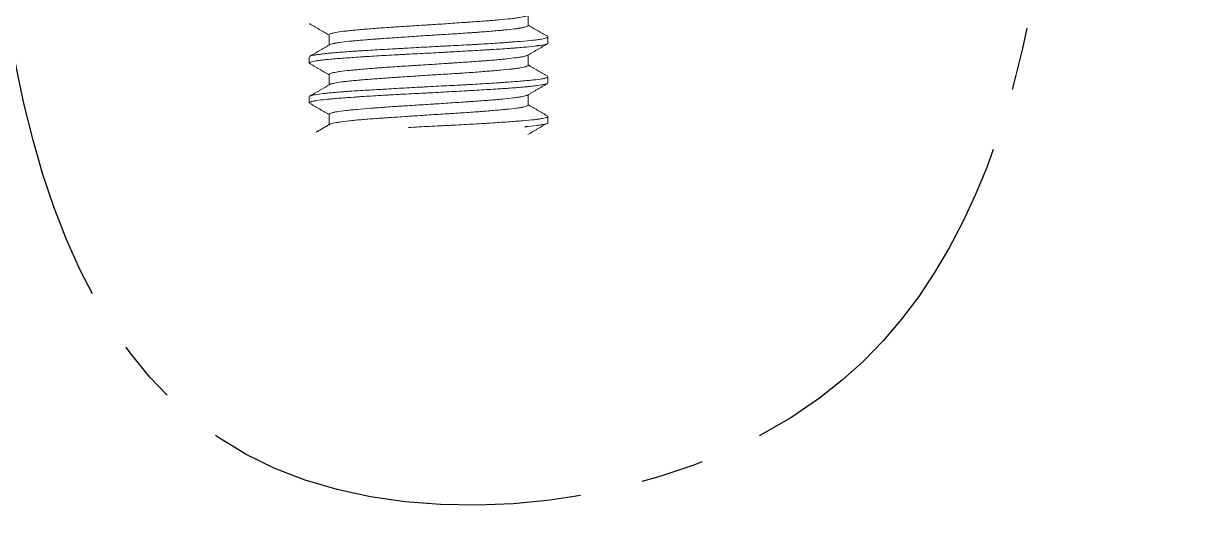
# Model space of a CAD drawing. Extents: x 9509 to 10103, y -14876 to -14456.
# Drawn here: x 9854.39 to 9883.91, y -14820.13 to -14807.22 of the extents above; entities that cross this region are included whole.
import ezdxf

# ---------------------------------------------------------------- set-up
doc = ezdxf.new("R2010")
doc.units = 0
doc.header["$MEASUREMENT"] = 0
doc.linetypes.add('CENTER2', pattern=[28.575, 19.05, -3.175, 3.175, -3.175])
doc.linetypes.add('HIDDEN2', pattern=[4.7625, 3.175, -1.5875])
doc.layers.add('1', color=4, linetype='HIDDEN2')
doc.layers.add('CENTER', color=1, linetype='CENTER2')

msp = doc.modelspace()

# ---------------------------------------------------------------- linework, layer by layer
at = {"layer": '1', "color": 7, "linetype": 'Continuous', "lineweight": 18}
for p, q in [((9867.081, -14807.274), (9867.081, -14807.016)), ((9862.081, -14807.507), (9862.081, -14807.765)), ((9867.581, -14807.718), (9867.581, -14807.563)), ((9861.581, -14808.063), (9861.581, -14808.219)), ((9867.081, -14808.274), (9867.081, -14808.016)), ((9862.081, -14808.507), (9862.081, -14808.765)), ((9867.581, -14808.718), (9867.581, -14808.563)), ((9867.081, -14809.274), (9867.081, -14809.016)), ((9861.581, -14809.063), (9861.581, -14809.218)), ((9862.081, -14809.507), (9862.081, -14809.766)), ((9867.581, -14809.719), (9867.581, -14809.563)), ((9867.009, -14809.818), (9867.009, -14809.841))]:
    msp.add_line(p, q, dxfattribs=at)
for points in [[(9861.583, -14807.227), (9861.832, -14807.371), (9862.081, -14807.516)], [(9867.579, -14807.554), (9867.33, -14807.41), (9867.081, -14807.265)], [(9862.104, -14807.752), (9861.847, -14807.901), (9861.59, -14808.051)], [(9867.061, -14808.028), (9867.318, -14807.878), (9867.576, -14807.729)], [(9861.59, -14808.231), (9861.836, -14808.373), (9862.081, -14808.516)], [(9867.575, -14808.552), (9867.328, -14808.409), (9867.081, -14808.265)], [(9862.098, -14808.756), (9861.841, -14808.905), (9861.583, -14809.054)], [(9867.065, -14809.026), (9867.322, -14808.876), (9867.579, -14808.727)], [(9861.585, -14809.228), (9861.833, -14809.372), (9862.081, -14809.516)], [(9867.577, -14809.553), (9867.329, -14809.409), (9867.081, -14809.265)], [(9862.106, -14809.752), (9861.931, -14809.853), (9861.757, -14809.954)], [(9867.076, -14810.015), (9867.332, -14809.866), (9867.589, -14809.718)]]:
    msp.add_open_spline(points, degree=2, dxfattribs=at)
for points, knots in [([(9867.066, -14807.025), (9867.063, -14807.027), (9867.059, -14807.028), (9867.049, -14807.032), (9867.043, -14807.035), (9867.029, -14807.039), (9867.02, -14807.042), (9866.976, -14807.053), (9866.927, -14807.063), (9866.836, -14807.077), (9866.802, -14807.082), (9866.746, -14807.089), (9866.727, -14807.092), (9866.687, -14807.097), (9866.666, -14807.099), (9866.559, -14807.112), (9866.463, -14807.122), (9866.304, -14807.136), (9866.248, -14807.141), (9866.175, -14807.147), (9866.161, -14807.148), (9866.131, -14807.15), (9866.086, -14807.154), (9866.04, -14807.157), (9865.885, -14807.169), (9865.754, -14807.178), (9865.582, -14807.19), (9865.53, -14807.194), (9865.476, -14807.197), (9865.441, -14807.2), (9865.423, -14807.201), (9865.333, -14807.207), (9865.26, -14807.212), (9865.041, -14807.227), (9864.892, -14807.237), (9864.703, -14807.25), (9864.665, -14807.252), (9864.608, -14807.256), (9864.589, -14807.257), (9864.551, -14807.259), (9864.532, -14807.261), (9864.437, -14807.267), (9864.361, -14807.271), (9864.137, -14807.285), (9863.989, -14807.294), (9863.808, -14807.306), (9863.772, -14807.308), (9863.7, -14807.313), (9863.664, -14807.315), (9863.559, -14807.323), (9863.491, -14807.327), (9863.291, -14807.342), (9863.164, -14807.352), (9863.014, -14807.365), (9862.984, -14807.367), (9862.926, -14807.372), (9862.898, -14807.375), (9862.816, -14807.382), (9862.763, -14807.387), (9862.663, -14807.396), (9862.616, -14807.401), (9862.548, -14807.408), (9862.526, -14807.41), (9862.484, -14807.415), (9862.463, -14807.417), (9862.365, -14807.429), (9862.299, -14807.438), (9862.218, -14807.453), (9862.195, -14807.458), (9862.164, -14807.465), (9862.154, -14807.467), (9862.137, -14807.473), (9862.129, -14807.475), (9862.096, -14807.488), (9862.082, -14807.497), (9862.081, -14807.507)], [0, 0, 0, 0, 0.011277, 0.011277, 0.026272, 0.026272, 0.041267, 0.041267, 0.101248, 0.101248, 0.131238, 0.131238, 0.146233, 0.146233, 0.161229, 0.161229, 0.22121, 0.22121, 0.2512, 0.2512, 0.258698, 0.258698, 0.266195, 0.28119, 0.28119, 0.341171, 0.341171, 0.356166, 0.363664, 0.363664, 0.371162, 0.371162, 0.401152, 0.401152, 0.461133, 0.461133, 0.476128, 0.476128, 0.483626, 0.483626, 0.491123, 0.491123, 0.521114, 0.521114, 0.581095, 0.581095, 0.59609, 0.59609, 0.611085, 0.611085, 0.641076, 0.641076, 0.701056, 0.701056, 0.716052, 0.716052, 0.731047, 0.731047, 0.761037, 0.761037, 0.791028, 0.791028, 0.806023, 0.806023, 0.821018, 0.821018, 0.880999, 0.880999, 0.910989, 0.910989, 0.925985, 0.925985, 0.94098, 0.94098, 1, 1, 1, 1]), ([(9862.099, -14807.755), (9862.115, -14807.747), (9862.143, -14807.738), (9862.192, -14807.728), (9862.209, -14807.724), (9862.228, -14807.721), (9862.242, -14807.718), (9862.249, -14807.717), (9862.284, -14807.711), (9862.315, -14807.706), (9862.417, -14807.691), (9862.497, -14807.681), (9862.612, -14807.669), (9862.635, -14807.666), (9862.672, -14807.663), (9862.685, -14807.661), (9862.71, -14807.659), (9862.722, -14807.658), (9862.787, -14807.651), (9862.84, -14807.647), (9863.008, -14807.632), (9863.129, -14807.623), (9863.29, -14807.611), (9863.323, -14807.609), (9863.39, -14807.604), (9863.424, -14807.602), (9863.526, -14807.595), (9863.595, -14807.59), (9863.806, -14807.576), (9863.951, -14807.566), (9864.177, -14807.55), (9864.252, -14807.545), (9864.403, -14807.535), (9864.478, -14807.53), (9864.629, -14807.521), (9864.705, -14807.516), (9864.819, -14807.509), (9864.857, -14807.506), (9864.932, -14807.502), (9864.97, -14807.499), (9865.159, -14807.488), (9865.305, -14807.479), (9865.518, -14807.464), (9865.587, -14807.46), (9865.691, -14807.452), (9865.725, -14807.45), (9865.792, -14807.445), (9865.826, -14807.442), (9865.989, -14807.43), (9866.112, -14807.42), (9866.283, -14807.405), (9866.338, -14807.4), (9866.404, -14807.394), (9866.417, -14807.393), (9866.442, -14807.39), (9866.481, -14807.387), (9866.517, -14807.383), (9866.635, -14807.372), (9866.718, -14807.363), (9866.807, -14807.351), (9866.832, -14807.347), (9866.856, -14807.344), (9866.872, -14807.341), (9866.88, -14807.34), (9866.916, -14807.334), (9866.943, -14807.329), (9867.011, -14807.314), (9867.043, -14807.304), (9867.067, -14807.291), (9867.071, -14807.289), (9867.077, -14807.284), (9867.079, -14807.281), (9867.081, -14807.277), (9867.081, -14807.275), (9867.081, -14807.273)], [0, 0, 0, 0, 0.054913, 0.054913, 0.069966, 0.077493, 0.077493, 0.085019, 0.085019, 0.115125, 0.115125, 0.175337, 0.175337, 0.19039, 0.19039, 0.197917, 0.197917, 0.205443, 0.205443, 0.235549, 0.235549, 0.295761, 0.295761, 0.310814, 0.310814, 0.325867, 0.325867, 0.355973, 0.355973, 0.416185, 0.416185, 0.446291, 0.446291, 0.476397, 0.476397, 0.506503, 0.506503, 0.521556, 0.521556, 0.536609, 0.536609, 0.596821, 0.596821, 0.626926, 0.626926, 0.641979, 0.641979, 0.657032, 0.657032, 0.717244, 0.717244, 0.74735, 0.74735, 0.754877, 0.754877, 0.762403, 0.777456, 0.777456, 0.837668, 0.837668, 0.852721, 0.860248, 0.860248, 0.867774, 0.867774, 0.89788, 0.89788, 0.958092, 0.958092, 0.973145, 0.973145, 0.988198, 0.988198, 1, 1, 1, 1]), ([(9867.581, -14807.719), (9867.581, -14807.72), (9867.581, -14807.722), (9867.579, -14807.726), (9867.576, -14807.728), (9867.571, -14807.732), (9867.57, -14807.733), (9867.565, -14807.735), (9867.563, -14807.736), (9867.539, -14807.746), (9867.502, -14807.755), (9867.423, -14807.769), (9867.393, -14807.774), (9867.35, -14807.779), (9867.342, -14807.781), (9867.324, -14807.783), (9867.314, -14807.784), (9867.286, -14807.788), (9867.266, -14807.79), (9867.163, -14807.802), (9867.067, -14807.812), (9866.904, -14807.827), (9866.846, -14807.832), (9866.77, -14807.838), (9866.754, -14807.839), (9866.723, -14807.842), (9866.675, -14807.845), (9866.626, -14807.849), (9866.46, -14807.861), (9866.318, -14807.869), (9866.128, -14807.881), (9866.07, -14807.884), (9866.011, -14807.888), (9865.971, -14807.89), (9865.951, -14807.891), (9865.85, -14807.897), (9865.768, -14807.902), (9865.519, -14807.916), (9865.348, -14807.926), (9865.128, -14807.939), (9865.084, -14807.941), (9864.995, -14807.946), (9864.95, -14807.949), (9864.816, -14807.956), (9864.727, -14807.961), (9864.459, -14807.975), (9864.281, -14807.984), (9864.059, -14807.996), (9864.015, -14807.998), (9863.926, -14808.003), (9863.883, -14808.005), (9863.752, -14808.012), (9863.667, -14808.016), (9863.414, -14808.03), (9863.252, -14808.039), (9863.056, -14808.052), (9863.017, -14808.054), (9862.941, -14808.059), (9862.904, -14808.062), (9862.794, -14808.069), (9862.652, -14808.079), (9862.52, -14808.089), (9862.394, -14808.098), (9862.334, -14808.103), (9862.247, -14808.11), (9862.219, -14808.112), (9862.164, -14808.117), (9862.138, -14808.119), (9862.062, -14808.126), (9861.967, -14808.135), (9861.886, -14808.144), (9861.831, -14808.151), (9861.813, -14808.154), (9861.78, -14808.158), (9861.764, -14808.161), (9861.69, -14808.173), (9861.646, -14808.183), (9861.604, -14808.198), (9861.594, -14808.203), (9861.585, -14808.21), (9861.583, -14808.213), (9861.582, -14808.216), (9861.581, -14808.218), (9861.581, -14808.219)], [0, 0, 0, 0, 0.009352, 0.009352, 0.023609, 0.023609, 0.030737, 0.030737, 0.037865, 0.037865, 0.094891, 0.094891, 0.123403, 0.123403, 0.130532, 0.130532, 0.13766, 0.13766, 0.151916, 0.151916, 0.208942, 0.208942, 0.237455, 0.237455, 0.244583, 0.244583, 0.251711, 0.265967, 0.265967, 0.322993, 0.322993, 0.337249, 0.344377, 0.344377, 0.351506, 0.351506, 0.380018, 0.380018, 0.437044, 0.437044, 0.4513, 0.4513, 0.465557, 0.465557, 0.494069, 0.494069, 0.551095, 0.551095, 0.565351, 0.565351, 0.579608, 0.579608, 0.60812, 0.60812, 0.665146, 0.665146, 0.679402, 0.679402, 0.693659, 0.693659, 0.722171, 0.750684, 0.750684, 0.779197, 0.779197, 0.793453, 0.793453, 0.80771, 0.80771, 0.836222, 0.864735, 0.864735, 0.878992, 0.878992, 0.893248, 0.893248, 0.950274, 0.950274, 0.978786, 0.978786, 0.993043, 0.993043, 1, 1, 1, 1]), ([(9861.598, -14808.046), (9861.6, -14808.045), (9861.602, -14808.044), (9861.625, -14808.035), (9861.662, -14808.026), (9861.729, -14808.014), (9861.743, -14808.012), (9861.774, -14808.007), (9861.79, -14808.005), (9861.841, -14807.998), (9861.916, -14807.988), (9862.006, -14807.978), (9862.078, -14807.971), (9862.115, -14807.967), (9862.155, -14807.963), (9862.182, -14807.961), (9862.195, -14807.96), (9862.264, -14807.953), (9862.323, -14807.949), (9862.444, -14807.939), (9862.508, -14807.934), (9862.64, -14807.925), (9862.709, -14807.92), (9862.817, -14807.914), (9862.854, -14807.911), (9862.91, -14807.908), (9862.928, -14807.907), (9862.966, -14807.904), (9862.985, -14807.903), (9863.157, -14807.893), (9863.317, -14807.884), (9863.566, -14807.869), (9863.651, -14807.865), (9863.759, -14807.858), (9863.781, -14807.857), (9863.824, -14807.855), (9863.846, -14807.853), (9863.912, -14807.85), (9863.956, -14807.847), (9864.176, -14807.835), (9864.353, -14807.825), (9864.621, -14807.81), (9864.711, -14807.806), (9864.823, -14807.8), (9864.846, -14807.799), (9864.891, -14807.796), (9864.958, -14807.793), (9865.025, -14807.789), (9865.246, -14807.778), (9865.418, -14807.769), (9865.629, -14807.758), (9865.692, -14807.754), (9865.754, -14807.751), (9865.796, -14807.748), (9865.816, -14807.747), (9865.919, -14807.741), (9865.999, -14807.736), (9866.231, -14807.721), (9866.377, -14807.712), (9866.549, -14807.699), (9866.582, -14807.697), (9866.632, -14807.693), (9866.648, -14807.692), (9866.681, -14807.689), (9866.761, -14807.683), (9866.836, -14807.678), (9867.007, -14807.664), (9867.108, -14807.655), (9867.218, -14807.643), (9867.24, -14807.641), (9867.28, -14807.636), (9867.3, -14807.634), (9867.355, -14807.627), (9867.388, -14807.622), (9867.475, -14807.608), (9867.518, -14807.598), (9867.553, -14807.585), (9867.559, -14807.583), (9867.569, -14807.578), (9867.572, -14807.575), (9867.58, -14807.569), (9867.582, -14807.565), (9867.581, -14807.562)], [0, 0, 0, 0, 0.005188, 0.005188, 0.064151, 0.064151, 0.078891, 0.078891, 0.093632, 0.093632, 0.123113, 0.152594, 0.152594, 0.167335, 0.174705, 0.174705, 0.182075, 0.182075, 0.211556, 0.211556, 0.241037, 0.241037, 0.270518, 0.270518, 0.285259, 0.285259, 0.292629, 0.292629, 0.3, 0.3, 0.358962, 0.358962, 0.388443, 0.388443, 0.395813, 0.395813, 0.403183, 0.403183, 0.417924, 0.417924, 0.476886, 0.476886, 0.506367, 0.506367, 0.513738, 0.513738, 0.521108, 0.535848, 0.535848, 0.594811, 0.594811, 0.609551, 0.616921, 0.616921, 0.624292, 0.624292, 0.653773, 0.653773, 0.712735, 0.712735, 0.727476, 0.727476, 0.734846, 0.734846, 0.742216, 0.771697, 0.771697, 0.83066, 0.83066, 0.8454, 0.8454, 0.860141, 0.860141, 0.889622, 0.889622, 0.948584, 0.948584, 0.963325, 0.963325, 0.978065, 0.978065, 1, 1, 1, 1]), ([(9867.067, -14808.024), (9867.065, -14808.025), (9867.064, -14808.026), (9867.043, -14808.036), (9867.011, -14808.045), (9866.954, -14808.057), (9866.941, -14808.059), (9866.915, -14808.064), (9866.901, -14808.067), (9866.857, -14808.074), (9866.825, -14808.079), (9866.719, -14808.093), (9866.636, -14808.103), (9866.518, -14808.116), (9866.494, -14808.118), (9866.444, -14808.123), (9866.418, -14808.126), (9866.34, -14808.133), (9866.286, -14808.138), (9866.173, -14808.147), (9866.114, -14808.152), (9866.022, -14808.159), (9865.975, -14808.162), (9865.928, -14808.166), (9865.895, -14808.168), (9865.879, -14808.169), (9865.732, -14808.18), (9865.596, -14808.189), (9865.384, -14808.204), (9865.312, -14808.209), (9865.202, -14808.216), (9865.166, -14808.219), (9865.11, -14808.222), (9865.091, -14808.224), (9865.054, -14808.226), (9865.035, -14808.227), (9864.867, -14808.239), (9864.717, -14808.249), (9864.491, -14808.263), (9864.396, -14808.269), (9864.302, -14808.275), (9864.264, -14808.277), (9864.245, -14808.278), (9864.188, -14808.282), (9864.151, -14808.284), (9863.965, -14808.296), (9863.82, -14808.305), (9863.609, -14808.319), (9863.54, -14808.324), (9863.454, -14808.33), (9863.437, -14808.331), (9863.403, -14808.334), (9863.353, -14808.338), (9863.304, -14808.341), (9863.143, -14808.354), (9863.023, -14808.364), (9862.882, -14808.376), (9862.855, -14808.378), (9862.8, -14808.383), (9862.774, -14808.386), (9862.696, -14808.393), (9862.647, -14808.398), (9862.509, -14808.411), (9862.428, -14808.421), (9862.341, -14808.432), (9862.325, -14808.435), (9862.293, -14808.44), (9862.278, -14808.442), (9862.235, -14808.449), (9862.21, -14808.454), (9862.145, -14808.469), (9862.114, -14808.479), (9862.093, -14808.492), (9862.089, -14808.494), (9862.084, -14808.499), (9862.083, -14808.502), (9862.082, -14808.505), (9862.081, -14808.506), (9862.081, -14808.507)], [0, 0, 0, 0, 0.005746, 0.005746, 0.065612, 0.065612, 0.080579, 0.080579, 0.095545, 0.095545, 0.125478, 0.125478, 0.185344, 0.185344, 0.20031, 0.20031, 0.215277, 0.215277, 0.24521, 0.24521, 0.275143, 0.275143, 0.290109, 0.297592, 0.297592, 0.305075, 0.305075, 0.364941, 0.364941, 0.394874, 0.394874, 0.409841, 0.409841, 0.417324, 0.417324, 0.424807, 0.424807, 0.484673, 0.484673, 0.514606, 0.522089, 0.522089, 0.529572, 0.529572, 0.544539, 0.544539, 0.604405, 0.604405, 0.634337, 0.634337, 0.641821, 0.641821, 0.649304, 0.66427, 0.66427, 0.724136, 0.724136, 0.739103, 0.739103, 0.754069, 0.754069, 0.784002, 0.784002, 0.843868, 0.843868, 0.858834, 0.858834, 0.873801, 0.873801, 0.903734, 0.903734, 0.963599, 0.963599, 0.978566, 0.978566, 0.993532, 0.993532, 1, 1, 1, 1]), ([(9862.093, -14808.758), (9862.101, -14808.754), (9862.111, -14808.749), (9862.129, -14808.743), (9862.133, -14808.742), (9862.141, -14808.74), (9862.146, -14808.739), (9862.159, -14808.735), (9862.169, -14808.733), (9862.2, -14808.726), (9862.224, -14808.721), (9862.307, -14808.707), (9862.374, -14808.697), (9862.465, -14808.686), (9862.475, -14808.685), (9862.496, -14808.682), (9862.528, -14808.678), (9862.561, -14808.674), (9862.629, -14808.667), (9862.677, -14808.662), (9862.779, -14808.652), (9862.832, -14808.647), (9862.916, -14808.64), (9862.945, -14808.638), (9863.003, -14808.633), (9863.033, -14808.631), (9863.185, -14808.619), (9863.313, -14808.61), (9863.515, -14808.596), (9863.584, -14808.591), (9863.69, -14808.583), (9863.726, -14808.581), (9863.799, -14808.576), (9863.835, -14808.574), (9864.017, -14808.561), (9864.166, -14808.551), (9864.392, -14808.536), (9864.467, -14808.531), (9864.582, -14808.524), (9864.62, -14808.521), (9864.697, -14808.516), (9864.735, -14808.514), (9864.924, -14808.502), (9865.073, -14808.493), (9865.256, -14808.482), (9865.293, -14808.479), (9865.366, -14808.475), (9865.402, -14808.472), (9865.51, -14808.465), (9865.58, -14808.46), (9865.786, -14808.446), (9865.916, -14808.436), (9866.07, -14808.423), (9866.101, -14808.421), (9866.146, -14808.417), (9866.161, -14808.416), (9866.19, -14808.413), (9866.205, -14808.412), (9866.277, -14808.406), (9866.332, -14808.401), (9866.489, -14808.386), (9866.584, -14808.377), (9866.678, -14808.367), (9866.688, -14808.365), (9866.709, -14808.363), (9866.719, -14808.362), (9866.748, -14808.358), (9866.767, -14808.356), (9866.821, -14808.349), (9866.854, -14808.344), (9866.942, -14808.33), (9866.988, -14808.32), (9867.03, -14808.307), (9867.037, -14808.305), (9867.051, -14808.3), (9867.056, -14808.297), (9867.071, -14808.289), (9867.077, -14808.284), (9867.081, -14808.277), (9867.082, -14808.275), (9867.081, -14808.273)], [0, 0, 0, 0, 0.030116, 0.030116, 0.037585, 0.037585, 0.045054, 0.045054, 0.059992, 0.059992, 0.089867, 0.089867, 0.149619, 0.149619, 0.157088, 0.157088, 0.164557, 0.179495, 0.179495, 0.20937, 0.20937, 0.239246, 0.239246, 0.254184, 0.254184, 0.269122, 0.269122, 0.328873, 0.328873, 0.358749, 0.358749, 0.373687, 0.373687, 0.388625, 0.388625, 0.448376, 0.448376, 0.478252, 0.478252, 0.49319, 0.49319, 0.508128, 0.508128, 0.567879, 0.567879, 0.582817, 0.582817, 0.597755, 0.597755, 0.62763, 0.62763, 0.687382, 0.687382, 0.70232, 0.70232, 0.709789, 0.709789, 0.717258, 0.717258, 0.747133, 0.747133, 0.806885, 0.806885, 0.814354, 0.814354, 0.821823, 0.821823, 0.836761, 0.836761, 0.866636, 0.866636, 0.926388, 0.926388, 0.941326, 0.941326, 0.956263, 0.956263, 0.986139, 0.986139, 1, 1, 1, 1]), ([(9861.591, -14809.05), (9861.596, -14809.047), (9861.601, -14809.044), (9861.611, -14809.041), (9861.614, -14809.039), (9861.621, -14809.037), (9861.625, -14809.036), (9861.637, -14809.033), (9861.646, -14809.03), (9861.676, -14809.024), (9861.7, -14809.019), (9861.782, -14809.005), (9861.852, -14808.996), (9861.948, -14808.985), (9861.958, -14808.984), (9861.981, -14808.981), (9862.015, -14808.977), (9862.05, -14808.974), (9862.124, -14808.966), (9862.229, -14808.956), (9862.346, -14808.947), (9862.438, -14808.939), (9862.47, -14808.937), (9862.535, -14808.932), (9862.568, -14808.93), (9862.738, -14808.918), (9862.882, -14808.909), (9863.112, -14808.896), (9863.19, -14808.891), (9863.311, -14808.884), (9863.352, -14808.882), (9863.435, -14808.877), (9863.477, -14808.875), (9863.687, -14808.862), (9863.859, -14808.853), (9864.122, -14808.838), (9864.211, -14808.833), (9864.345, -14808.825), (9864.39, -14808.823), (9864.48, -14808.818), (9864.525, -14808.815), (9864.75, -14808.803), (9864.928, -14808.794), (9865.192, -14808.781), (9865.279, -14808.776), (9865.41, -14808.77), (9865.453, -14808.767), (9865.539, -14808.763), (9865.581, -14808.76), (9865.792, -14808.749), (9865.953, -14808.739), (9866.184, -14808.724), (9866.259, -14808.719), (9866.369, -14808.712), (9866.405, -14808.709), (9866.475, -14808.704), (9866.51, -14808.702), (9866.611, -14808.695), (9866.676, -14808.69), (9866.8, -14808.68), (9866.859, -14808.676), (9866.944, -14808.669), (9866.971, -14808.667), (9867.025, -14808.662), (9867.051, -14808.66), (9867.126, -14808.653), (9867.172, -14808.648), (9867.3, -14808.635), (9867.372, -14808.625), (9867.442, -14808.613), (9867.456, -14808.611), (9867.474, -14808.607), (9867.48, -14808.606), (9867.491, -14808.603), (9867.518, -14808.597), (9867.555, -14808.586), (9867.573, -14808.576), (9867.58, -14808.568), (9867.581, -14808.565), (9867.581, -14808.562)], [0, 0, 0, 0, 0.016854, 0.016854, 0.024169, 0.024169, 0.031484, 0.031484, 0.046114, 0.046114, 0.075374, 0.075374, 0.133895, 0.133895, 0.14121, 0.14121, 0.148525, 0.163155, 0.163155, 0.192415, 0.221676, 0.221676, 0.236306, 0.236306, 0.250936, 0.250936, 0.309456, 0.309456, 0.338717, 0.338717, 0.353347, 0.353347, 0.367977, 0.367977, 0.426498, 0.426498, 0.455758, 0.455758, 0.470388, 0.470388, 0.485018, 0.485018, 0.543539, 0.543539, 0.572799, 0.572799, 0.587429, 0.587429, 0.602059, 0.602059, 0.66058, 0.66058, 0.68984, 0.68984, 0.70447, 0.70447, 0.719101, 0.719101, 0.748361, 0.748361, 0.777621, 0.777621, 0.792251, 0.792251, 0.806881, 0.806881, 0.836142, 0.836142, 0.894662, 0.894662, 0.909292, 0.909292, 0.916607, 0.916607, 0.923923, 0.953183, 0.982443, 0.982443, 1, 1, 1, 1]), ([(9867.572, -14808.731), (9867.57, -14808.732), (9867.56, -14808.738), (9867.543, -14808.744), (9867.517, -14808.751), (9867.507, -14808.753), (9867.486, -14808.758), (9867.474, -14808.76), (9867.411, -14808.771), (9867.346, -14808.781), (9867.227, -14808.795), (9867.183, -14808.8), (9867.124, -14808.806), (9867.112, -14808.807), (9867.087, -14808.81), (9867.05, -14808.814), (9867.011, -14808.817), (9866.931, -14808.825), (9866.874, -14808.83), (9866.755, -14808.839), (9866.693, -14808.844), (9866.594, -14808.851), (9866.544, -14808.855), (9866.492, -14808.858), (9866.457, -14808.86), (9866.439, -14808.862), (9866.35, -14808.867), (9866.277, -14808.872), (9866.052, -14808.885), (9865.894, -14808.895), (9865.686, -14808.907), (9865.644, -14808.909), (9865.581, -14808.913), (9865.559, -14808.914), (9865.517, -14808.916), (9865.41, -14808.922), (9865.301, -14808.929), (9865.04, -14808.944), (9864.863, -14808.954), (9864.661, -14808.965), (9864.638, -14808.966), (9864.593, -14808.968), (9864.57, -14808.969), (9864.503, -14808.973), (9864.458, -14808.975), (9864.323, -14808.982), (9864.234, -14808.987), (9863.97, -14809), (9863.796, -14809.009), (9863.604, -14809.02), (9863.582, -14809.021), (9863.54, -14809.023), (9863.477, -14809.027), (9863.414, -14809.03), (9863.291, -14809.037), (9863.131, -14809.047), (9862.979, -14809.057), (9862.868, -14809.064), (9862.813, -14809.068), (9862.759, -14809.072), (9862.724, -14809.074), (9862.706, -14809.075), (9862.618, -14809.082), (9862.551, -14809.087), (9862.423, -14809.096), (9862.362, -14809.101), (9862.246, -14809.11), (9862.191, -14809.114), (9862.113, -14809.121), (9862.088, -14809.124), (9862.039, -14809.128), (9862.015, -14809.13), (9861.901, -14809.142), (9861.826, -14809.151), (9861.734, -14809.166), (9861.707, -14809.171), (9861.672, -14809.178), (9861.661, -14809.18), (9861.642, -14809.185), (9861.633, -14809.188), (9861.596, -14809.2), (9861.582, -14809.209), (9861.581, -14809.218)], [0, 0, 0, 0, 0.008426, 0.037687, 0.037687, 0.052317, 0.052317, 0.066947, 0.066947, 0.125467, 0.125467, 0.154728, 0.154728, 0.162043, 0.162043, 0.169358, 0.183988, 0.183988, 0.213248, 0.213248, 0.242509, 0.242509, 0.257139, 0.264454, 0.264454, 0.271769, 0.271769, 0.301029, 0.301029, 0.35955, 0.35955, 0.37418, 0.37418, 0.381495, 0.381495, 0.38881, 0.41807, 0.41807, 0.476591, 0.476591, 0.483906, 0.483906, 0.491221, 0.491221, 0.505851, 0.505851, 0.535111, 0.535111, 0.593632, 0.593632, 0.600947, 0.600947, 0.608262, 0.622892, 0.622892, 0.652153, 0.681413, 0.681413, 0.696043, 0.703358, 0.703358, 0.710673, 0.710673, 0.739933, 0.739933, 0.769194, 0.769194, 0.798454, 0.798454, 0.813084, 0.813084, 0.827714, 0.827714, 0.886235, 0.886235, 0.915495, 0.915495, 0.930125, 0.930125, 0.944755, 0.944755, 1, 1, 1, 1]), ([(9867.07, -14809.023), (9867.069, -14809.023), (9867.068, -14809.023), (9867.064, -14809.026), (9867.059, -14809.028), (9867.048, -14809.033), (9867.041, -14809.035), (9867.004, -14809.047), (9866.962, -14809.056), (9866.879, -14809.07), (9866.848, -14809.075), (9866.797, -14809.082), (9866.779, -14809.085), (9866.741, -14809.09), (9866.722, -14809.092), (9866.622, -14809.105), (9866.531, -14809.115), (9866.404, -14809.127), (9866.377, -14809.13), (9866.324, -14809.134), (9866.296, -14809.137), (9866.212, -14809.144), (9866.154, -14809.149), (9865.973, -14809.163), (9865.846, -14809.172), (9865.677, -14809.184), (9865.642, -14809.186), (9865.573, -14809.191), (9865.538, -14809.193), (9865.432, -14809.2), (9865.36, -14809.205), (9865.143, -14809.22), (9864.996, -14809.23), (9864.826, -14809.242), (9864.807, -14809.243), (9864.769, -14809.245), (9864.75, -14809.247), (9864.693, -14809.25), (9864.655, -14809.253), (9864.541, -14809.26), (9864.466, -14809.265), (9864.241, -14809.279), (9864.092, -14809.288), (9863.926, -14809.298), (9863.907, -14809.3), (9863.871, -14809.302), (9863.816, -14809.305), (9863.762, -14809.309), (9863.656, -14809.316), (9863.517, -14809.326), (9863.383, -14809.335), (9863.285, -14809.343), (9863.237, -14809.346), (9863.19, -14809.35), (9863.158, -14809.353), (9863.142, -14809.354), (9863.003, -14809.365), (9862.889, -14809.375), (9862.732, -14809.39), (9862.682, -14809.394), (9862.611, -14809.401), (9862.587, -14809.404), (9862.542, -14809.408), (9862.52, -14809.411), (9862.415, -14809.422), (9862.344, -14809.431), (9862.255, -14809.446), (9862.228, -14809.451), (9862.193, -14809.458), (9862.182, -14809.461), (9862.161, -14809.466), (9862.152, -14809.468), (9862.11, -14809.481), (9862.09, -14809.491), (9862.082, -14809.503), (9862.081, -14809.505), (9862.081, -14809.507)], [0, 0, 0, 0, 0.002144, 0.002144, 0.017053, 0.017053, 0.031963, 0.031963, 0.0916, 0.0916, 0.121418, 0.121418, 0.136328, 0.136328, 0.151237, 0.151237, 0.210874, 0.210874, 0.225783, 0.225783, 0.240693, 0.240693, 0.270511, 0.270511, 0.330149, 0.330149, 0.345058, 0.345058, 0.359967, 0.359967, 0.389786, 0.389786, 0.449423, 0.449423, 0.456878, 0.456878, 0.464332, 0.464332, 0.479242, 0.479242, 0.50906, 0.50906, 0.568697, 0.568697, 0.576152, 0.576152, 0.583607, 0.598516, 0.598516, 0.628335, 0.658153, 0.658153, 0.673063, 0.680517, 0.680517, 0.687972, 0.687972, 0.747609, 0.747609, 0.777428, 0.777428, 0.792337, 0.792337, 0.807246, 0.807246, 0.866883, 0.866883, 0.896702, 0.896702, 0.911611, 0.911611, 0.926521, 0.926521, 0.986158, 0.986158, 1, 1, 1, 1]), ([(9862.1, -14809.754), (9862.116, -14809.747), (9862.142, -14809.739), (9862.197, -14809.726), (9862.221, -14809.722), (9862.262, -14809.715), (9862.276, -14809.712), (9862.299, -14809.709), (9862.307, -14809.707), (9862.323, -14809.705), (9862.331, -14809.704), (9862.407, -14809.693), (9862.487, -14809.683), (9862.622, -14809.668), (9862.67, -14809.663), (9862.747, -14809.655), (9862.773, -14809.653), (9862.827, -14809.648), (9862.854, -14809.645), (9862.993, -14809.633), (9863.113, -14809.624), (9863.305, -14809.61), (9863.371, -14809.606), (9863.473, -14809.599), (9863.508, -14809.596), (9863.577, -14809.591), (9863.612, -14809.589), (9863.788, -14809.577), (9863.933, -14809.567), (9864.119, -14809.554), (9864.156, -14809.552), (9864.231, -14809.547), (9864.27, -14809.544), (9864.383, -14809.537), (9864.459, -14809.532), (9864.686, -14809.517), (9864.837, -14809.508), (9865.025, -14809.496), (9865.063, -14809.494), (9865.138, -14809.489), (9865.175, -14809.487), (9865.285, -14809.48), (9865.358, -14809.475), (9865.571, -14809.461), (9865.708, -14809.451), (9865.873, -14809.439), (9865.906, -14809.436), (9865.97, -14809.431), (9866.002, -14809.429), (9866.094, -14809.421), (9866.154, -14809.416), (9866.268, -14809.406), (9866.324, -14809.401), (9866.403, -14809.394), (9866.442, -14809.391), (9866.479, -14809.387), (9866.504, -14809.385), (9866.516, -14809.383), (9866.624, -14809.373), (9866.708, -14809.364), (9866.816, -14809.35), (9866.849, -14809.345), (9866.894, -14809.338), (9866.908, -14809.335), (9866.928, -14809.331), (9866.935, -14809.33), (9866.947, -14809.328), (9866.953, -14809.327), (9867.006, -14809.315), (9867.04, -14809.305), (9867.07, -14809.29), (9867.076, -14809.285), (9867.081, -14809.278), (9867.081, -14809.276), (9867.081, -14809.273)], [0, 0, 0, 0, 0.050677, 0.050677, 0.080841, 0.080841, 0.095923, 0.095923, 0.103464, 0.103464, 0.111005, 0.111005, 0.171333, 0.171333, 0.201497, 0.201497, 0.216579, 0.216579, 0.231661, 0.231661, 0.29199, 0.29199, 0.322154, 0.322154, 0.337236, 0.337236, 0.352318, 0.352318, 0.412646, 0.412646, 0.427728, 0.427728, 0.44281, 0.44281, 0.472974, 0.472974, 0.533303, 0.533303, 0.548385, 0.548385, 0.563467, 0.563467, 0.593631, 0.593631, 0.653959, 0.653959, 0.669041, 0.669041, 0.684123, 0.684123, 0.714288, 0.714288, 0.744452, 0.744452, 0.759534, 0.767075, 0.767075, 0.774616, 0.774616, 0.834944, 0.834944, 0.865108, 0.865108, 0.88019, 0.88019, 0.887731, 0.887731, 0.895272, 0.895272, 0.955601, 0.955601, 0.985765, 0.985765, 1, 1, 1, 1]), ([(9864.071, -14809.841), (9864.249, -14809.83), (9864.427, -14809.82), (9864.695, -14809.806), (9864.785, -14809.802), (9864.919, -14809.795), (9864.963, -14809.793), (9865.03, -14809.789), (9865.053, -14809.788), (9865.097, -14809.786), (9865.119, -14809.785), (9865.318, -14809.774), (9865.49, -14809.765), (9865.74, -14809.751), (9865.822, -14809.747), (9865.923, -14809.741), (9865.943, -14809.739), (9865.983, -14809.737), (9866.003, -14809.736), (9866.062, -14809.732), (9866.101, -14809.73), (9866.293, -14809.717), (9866.437, -14809.707), (9866.637, -14809.693), (9866.702, -14809.688), (9866.779, -14809.682), (9866.794, -14809.681), (9866.825, -14809.678), (9866.869, -14809.675), (9866.912, -14809.672), (9867.051, -14809.66), (9867.148, -14809.651), (9867.253, -14809.64), (9867.283, -14809.636), (9867.311, -14809.633), (9867.329, -14809.63), (9867.338, -14809.629), (9867.382, -14809.623), (9867.413, -14809.618), (9867.494, -14809.604), (9867.533, -14809.594), (9867.562, -14809.581), (9867.567, -14809.579), (9867.574, -14809.574), (9867.577, -14809.571), (9867.581, -14809.566), (9867.581, -14809.564), (9867.581, -14809.562)], [0, 0, 0, 0, 0.102796, 0.102796, 0.154194, 0.154194, 0.179893, 0.179893, 0.192743, 0.192743, 0.205592, 0.205592, 0.308388, 0.308388, 0.359786, 0.359786, 0.372636, 0.372636, 0.385485, 0.385485, 0.411184, 0.411184, 0.51398, 0.51398, 0.565378, 0.565378, 0.578228, 0.578228, 0.591077, 0.616776, 0.616776, 0.719572, 0.719572, 0.745271, 0.758121, 0.758121, 0.770971, 0.770971, 0.822369, 0.822369, 0.925165, 0.925165, 0.950864, 0.950864, 0.976563, 0.976563, 1, 1, 1, 1]), ([(9867.581, -14809.718), (9867.581, -14809.718), (9867.581, -14809.719), (9867.581, -14809.721), (9867.58, -14809.724), (9867.576, -14809.728), (9867.573, -14809.731), (9867.553, -14809.742), (9867.521, -14809.751), (9867.462, -14809.762), (9867.449, -14809.764), (9867.422, -14809.769), (9867.407, -14809.771), (9867.359, -14809.778), (9867.324, -14809.783), (9867.207, -14809.798), (9867.115, -14809.807), (9867.009, -14809.818)], [0, 0, 0, 0, 0.005684, 0.005684, 0.076707, 0.076707, 0.147729, 0.147729, 0.431819, 0.431819, 0.502842, 0.502842, 0.573865, 0.573865, 0.71591, 0.71591, 1, 1, 1, 1])]:
    msp.add_open_spline(points, degree=3, knots=knots, dxfattribs=at)
at = {"layer": 'CENTER', "color": 1, "linetype": 'CENTER2', "ltscale": 0.5}
msp.add_spline([(9903.807, -14792.055, 0), (9899.001, -14775.489, 0), (9887.021, -14772.315, 0), (9874.41, -14816.647, 0), (9860.716, -14818.418, 0), (9853.484, -14791.396, 0), (9853.544, -14780.841)], degree=3, dxfattribs=at)

doc.saveas('drawing.dxf')
